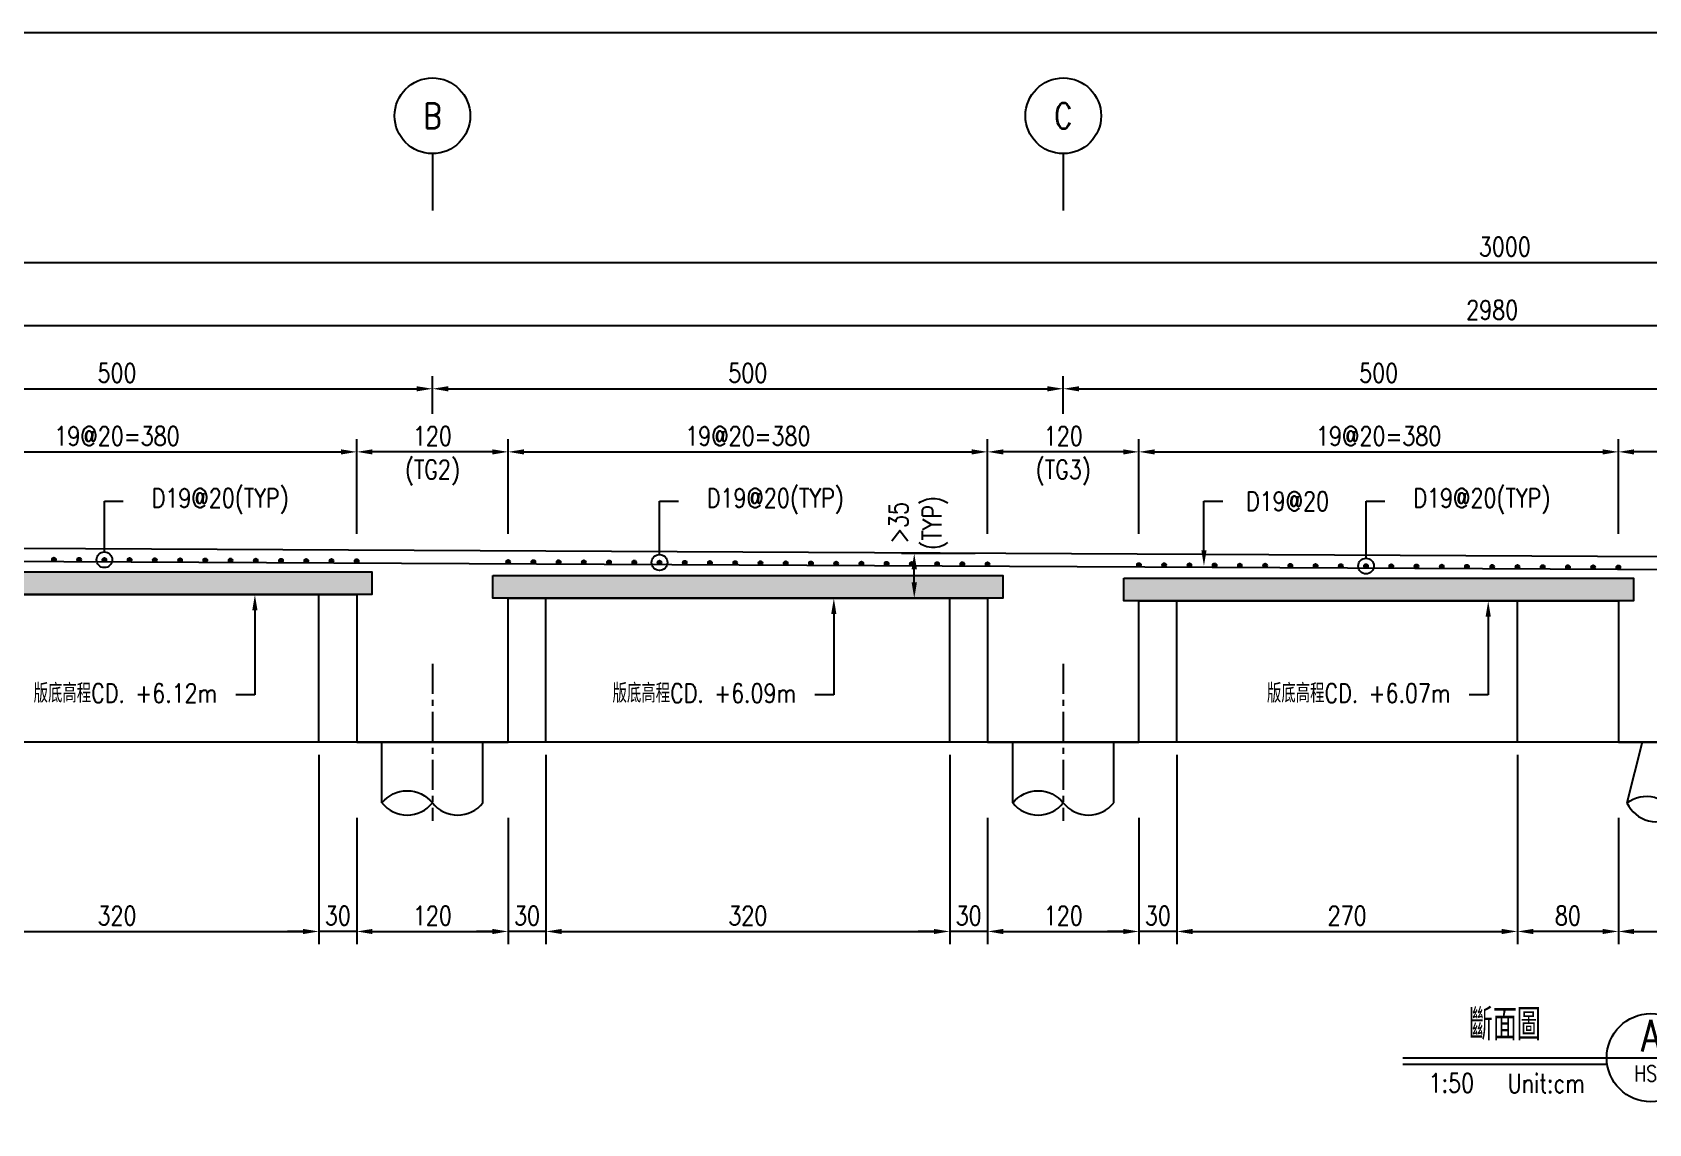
# Model space of a CAD drawing. Extents: x -791 to 13121, y -31587 to 2944.
# Drawn here: x 748 to 2029, y 1898 to 2762 of the extents above; entities that cross this region are included whole.
import ezdxf
from ezdxf import colors
from ezdxf.entities.mleader import LeaderData, LeaderLine
from ezdxf.enums import TextEntityAlignment as Align
from ezdxf.math import Vec2, Vec3

# ---------------------------------------------------------------- set-up
doc = ezdxf.new("R2010")
doc.units = 0
doc.header["$LTSCALE"] = 0.05
doc.linetypes.add('CENTER', pattern=[50.8, 31.75, -6.35, 6.35, -6.35])
doc.layers.get('0').update_dxf_attribs({"linetype": 'CONTINUOUS'})
doc.layers.get('Defpoints').update_dxf_attribs({"linetype": 'CONTINUOUS'})
for name, color, linetype in [('HB_0', 7, 'CONTINUOUS'), ('HB_DIM', 1, 'CONTINUOUS'), ('HB_ReBar', 3, 'CONTINUOUS'), ('HB_SYMBOLS', 7, 'CONTINUOUS'), ('HB_TXT_CTEXT', 2, 'CONTINUOUS'), ('底圖', 7, 'CONTINUOUS'), ('預鑄版_HATCH', 253, 'CONTINUOUS')]:
    doc.layers.add(name, color=color, linetype=linetype)
doc.styles.get("Standard").update_dxf_attribs({"font": 'ROMANS.shx', "width": 0.8, "bigfont": 'lchinap.shx'})
doc.dimstyles.new('50cm', dxfattribs={"dimscale": 5, "dimtxt": 3, "dimasz": 2.5, "dimexe": 2, "dimexo": 2, "dimgap": 1, "dimtad": 1, "dimdsep": 46, "dimtxsty": 'Standard', "dimcen": 0, "dimclrt": 2, "dimadec": 0, "dimazin": 0, "dimtfac": 1, "dimtix": 1, "dimtmove": 2, "dimatfit": 3, "dimfxl": 0, "dimtolj": 1, "dimtzin": 0, "dimarcsym": 0})

# ---------------------------------------------------------------- blocks, each defined once
blk = doc.blocks.new('gr_t')
at = {"layer": 'HB_SYMBOLS', "color": 4, "linetype": 'Continuous'}
blk.add_line((0, -6), (0, -15), dxfattribs=at)
blk.add_circle((0, 0), 6, dxfattribs=at)
at = {"layer": 'HB_SYMBOLS', "color": 4, "linetype": 'Continuous', "width": 0.8}
blk.add_attdef('A', text='', height=4.5, dxfattribs=at).set_placement((0, 0), align=Align.MIDDLE)
blk = doc.blocks.new('*D8')
at = {"layer": 'Defpoints', "color": 0}
for p in [(3395, 2530.1), (415, 2355.1), (3395, 2355.1)]:
    blk.add_point(p, dxfattribs=at)
at = {"layer": 'HB_DIM', "color": 0, "lineweight": -2}
for p, q in [((415, 2365.1), (415, 2540.1)), ((3395, 2365.1), (3395, 2540.1)), ((427.5, 2530.1), (3382.5, 2530.1))]:
    blk.add_line(p, q, dxfattribs=at)
at = {"layer": 'HB_DIM', "color": 0}
for points in [[(427.5, 2532.1), (427.5, 2528), (415, 2530.1)], [(3382.5, 2532.1), (3382.5, 2528), (3395, 2530.1)]]:
    blk.add_solid(points, dxfattribs=at)
at = {"layer": 'HB_DIM', "color": 2, "insert": (1905, 2542.6), "char_height": 15, "attachment_point": 5}
blk.add_mtext('\\A1;2980', dxfattribs=at)
blk = doc.blocks.new('*D10')
at = {"layer": 'Defpoints', "color": 0}
for p in [(1065, 2480.1), (565, 2450.1), (1065, 2450.1)]:
    blk.add_point(p, dxfattribs=at)
at = {"layer": 'HB_DIM', "color": 0, "lineweight": -2}
for p, q in [((565, 2460.1), (565, 2490.1)), ((1065, 2460.1), (1065, 2490.1)), ((577.5, 2480.1), (1052.5, 2480.1))]:
    blk.add_line(p, q, dxfattribs=at)
at = {"layer": 'HB_DIM', "color": 0}
for points in [[(577.5, 2482.1), (577.5, 2478), (565, 2480.1)], [(1052.5, 2482.1), (1052.5, 2478), (1065, 2480.1)]]:
    blk.add_solid(points, dxfattribs=at)
at = {"layer": 'HB_DIM', "color": 2, "insert": (815, 2492.6), "char_height": 15, "attachment_point": 5}
blk.add_mtext('\\A1;500', dxfattribs=at)
blk = doc.blocks.new('*D11')
at = {"layer": 'Defpoints', "color": 0}
for p in [(1565, 2480.1), (1065, 2450.1), (1565, 2450.1)]:
    blk.add_point(p, dxfattribs=at)
at = {"layer": 'HB_DIM', "color": 0, "lineweight": -2}
for p, q in [((1065, 2460.1), (1065, 2490.1)), ((1565, 2460.1), (1565, 2490.1)), ((1077.5, 2480.1), (1552.5, 2480.1))]:
    blk.add_line(p, q, dxfattribs=at)
at = {"layer": 'HB_DIM', "color": 0}
for points in [[(1077.5, 2482.1), (1077.5, 2478), (1065, 2480.1)], [(1552.5, 2482.1), (1552.5, 2478), (1565, 2480.1)]]:
    blk.add_solid(points, dxfattribs=at)
at = {"layer": 'HB_DIM', "color": 2, "insert": (1315, 2492.6), "char_height": 15, "attachment_point": 5}
blk.add_mtext('\\A1;500', dxfattribs=at)
blk = doc.blocks.new('*D12')
at = {"layer": 'Defpoints', "color": 0}
for p in [(2065, 2480.1), (1565, 2450.1), (2065, 2450.1)]:
    blk.add_point(p, dxfattribs=at)
at = {"layer": 'HB_DIM', "color": 0, "lineweight": -2}
for p, q in [((1565, 2460.1), (1565, 2490.1)), ((2065, 2460.1), (2065, 2490.1)), ((1577.5, 2480.1), (2052.5, 2480.1))]:
    blk.add_line(p, q, dxfattribs=at)
at = {"layer": 'HB_DIM', "color": 0}
for points in [[(1577.5, 2482.1), (1577.5, 2478), (1565, 2480.1)], [(2052.5, 2482.1), (2052.5, 2478), (2065, 2480.1)]]:
    blk.add_solid(points, dxfattribs=at)
at = {"layer": 'HB_DIM', "color": 2, "insert": (1815, 2492.6), "char_height": 15, "attachment_point": 5}
blk.add_mtext('\\A1;500', dxfattribs=at)
blk = doc.blocks.new('*D17')
at = {"layer": 'Defpoints', "color": 0}
for p in [(3415, 2580.1), (415, 2355.1), (3415, 2355.1)]:
    blk.add_point(p, dxfattribs=at)
at = {"layer": 'HB_DIM', "color": 0, "lineweight": -2}
for p, q in [((415, 2365.1), (415, 2590.1)), ((3415, 2365.1), (3415, 2590.1)), ((427.5, 2580.1), (3402.5, 2580.1))]:
    blk.add_line(p, q, dxfattribs=at)
at = {"layer": 'HB_DIM', "color": 0}
for points in [[(427.5, 2582.1), (427.5, 2578), (415, 2580.1)], [(3402.5, 2582.1), (3402.5, 2578), (3415, 2580.1)]]:
    blk.add_solid(points, dxfattribs=at)
at = {"layer": 'HB_DIM', "color": 2, "insert": (1915, 2592.6), "char_height": 15, "attachment_point": 5}
blk.add_mtext('\\A1;3000', dxfattribs=at)
blk = doc.blocks.new('*D19')
at = {"layer": 'Defpoints', "color": 0}
for p in [(1005, 2150.1), (1125, 2150.1), (1125, 2050.1)]:
    blk.add_point(p, dxfattribs=at)
at = {"layer": 'HB_DIM', "color": 0, "lineweight": -2}
for p, q in [((1005, 2140.1), (1005, 2040.1)), ((1125, 2140.1), (1125, 2040.1)), ((1017.5, 2050.1), (1112.5, 2050.1))]:
    blk.add_line(p, q, dxfattribs=at)
at = {"layer": 'HB_DIM', "color": 0}
for points in [[(1017.5, 2052.1), (1017.5, 2048), (1005, 2050.1)], [(1112.5, 2052.1), (1112.5, 2048), (1125, 2050.1)]]:
    blk.add_solid(points, dxfattribs=at)
at = {"layer": 'HB_DIM', "color": 2, "insert": (1065, 2062.6), "char_height": 15, "attachment_point": 5}
blk.add_mtext('\\A1;120', dxfattribs=at)
blk = doc.blocks.new('*D20')
at = {"layer": 'Defpoints', "color": 0}
for p in [(1505, 2150.1), (1625, 2150.1), (1625, 2050.1)]:
    blk.add_point(p, dxfattribs=at)
at = {"layer": 'HB_DIM', "color": 0, "lineweight": -2}
for p, q in [((1505, 2140.1), (1505, 2040.1)), ((1625, 2140.1), (1625, 2040.1)), ((1517.5, 2050.1), (1612.5, 2050.1))]:
    blk.add_line(p, q, dxfattribs=at)
at = {"layer": 'HB_DIM', "color": 0}
for points in [[(1517.5, 2052.1), (1517.5, 2048), (1505, 2050.1)], [(1612.5, 2052.1), (1612.5, 2048), (1625, 2050.1)]]:
    blk.add_solid(points, dxfattribs=at)
at = {"layer": 'HB_DIM', "color": 2, "insert": (1565, 2062.6), "char_height": 15, "attachment_point": 5}
blk.add_mtext('\\A1;120', dxfattribs=at)
blk = doc.blocks.new('*D21')
at = {"layer": 'Defpoints', "color": 0}
for p in [(2005, 2150.1), (2125, 2150.1), (2125, 2050.1)]:
    blk.add_point(p, dxfattribs=at)
at = {"layer": 'HB_DIM', "color": 0, "lineweight": -2}
for p, q in [((2005, 2140.1), (2005, 2040.1)), ((2125, 2140.1), (2125, 2040.1)), ((2017.5, 2050.1), (2112.5, 2050.1))]:
    blk.add_line(p, q, dxfattribs=at)
at = {"layer": 'HB_DIM', "color": 0}
for points in [[(2017.5, 2052.1), (2017.5, 2048), (2005, 2050.1)], [(2112.5, 2052.1), (2112.5, 2048), (2125, 2050.1)]]:
    blk.add_solid(points, dxfattribs=at)
at = {"layer": 'HB_DIM', "color": 2, "insert": (2065, 2062.6), "char_height": 15, "attachment_point": 5}
blk.add_mtext('\\A1;120', dxfattribs=at)
blk = doc.blocks.new('*D27')
at = {"layer": 'Defpoints', "color": 0}
for p in [(975, 2200.1), (1005, 2150.1), (975, 2050.1)]:
    blk.add_point(p, dxfattribs=at)
at = {"layer": 'HB_DIM', "color": 0, "lineweight": -2}
for p, q in [((975, 2190.1), (975, 2040.1)), ((1005, 2140.1), (1005, 2040.1)), ((962.5, 2050.1), (950, 2050.1)), ((1005, 2050.1), (975, 2050.1)), ((1017.5, 2050.1), (1030, 2050.1))]:
    blk.add_line(p, q, dxfattribs=at)
at = {"layer": 'HB_DIM', "color": 0}
for points in [[(962.5, 2052.1), (962.5, 2048), (975, 2050.1)], [(1017.5, 2052.1), (1017.5, 2048), (1005, 2050.1)]]:
    blk.add_solid(points, dxfattribs=at)
at = {"layer": 'HB_DIM', "color": 2, "insert": (990, 2062.6), "char_height": 15, "attachment_point": 5}
blk.add_mtext('\\A1;30', dxfattribs=at)
blk = doc.blocks.new('*D28')
at = {"layer": 'Defpoints', "color": 0}
for p in [(1155, 2200.1), (1125, 2150.1), (1125, 2050.1)]:
    blk.add_point(p, dxfattribs=at)
at = {"layer": 'HB_DIM', "color": 0, "lineweight": -2}
for p, q in [((1155, 2190.1), (1155, 2040.1)), ((1125, 2140.1), (1125, 2040.1)), ((1112.5, 2050.1), (1100, 2050.1)), ((1155, 2050.1), (1125, 2050.1)), ((1167.5, 2050.1), (1180, 2050.1))]:
    blk.add_line(p, q, dxfattribs=at)
at = {"layer": 'HB_DIM', "color": 0}
for points in [[(1112.5, 2052.1), (1112.5, 2048), (1125, 2050.1)], [(1167.5, 2052.1), (1167.5, 2048), (1155, 2050.1)]]:
    blk.add_solid(points, dxfattribs=at)
at = {"layer": 'HB_DIM', "color": 2, "insert": (1140, 2062.6), "char_height": 15, "attachment_point": 5}
blk.add_mtext('\\A1;30', dxfattribs=at)
blk = doc.blocks.new('*D30')
at = {"layer": 'Defpoints', "color": 0}
for p in [(1475, 2200.1), (1505, 2150.1), (1475, 2050.1)]:
    blk.add_point(p, dxfattribs=at)
at = {"layer": 'HB_DIM', "color": 0, "lineweight": -2}
for p, q in [((1475, 2190.1), (1475, 2040.1)), ((1505, 2140.1), (1505, 2040.1)), ((1462.5, 2050.1), (1450, 2050.1)), ((1505, 2050.1), (1475, 2050.1)), ((1517.5, 2050.1), (1530, 2050.1))]:
    blk.add_line(p, q, dxfattribs=at)
at = {"layer": 'HB_DIM', "color": 0}
for points in [[(1462.5, 2052.1), (1462.5, 2048), (1475, 2050.1)], [(1517.5, 2052.1), (1517.5, 2048), (1505, 2050.1)]]:
    blk.add_solid(points, dxfattribs=at)
at = {"layer": 'HB_DIM', "color": 2, "insert": (1490, 2062.6), "char_height": 15, "attachment_point": 5}
blk.add_mtext('\\A1;30', dxfattribs=at)
blk = doc.blocks.new('*D31')
at = {"layer": 'Defpoints', "color": 0}
for p in [(1655, 2200.1), (1625, 2150.1), (1625, 2050.1)]:
    blk.add_point(p, dxfattribs=at)
at = {"layer": 'HB_DIM', "color": 0, "lineweight": -2}
for p, q in [((1655, 2190.1), (1655, 2040.1)), ((1625, 2140.1), (1625, 2040.1)), ((1612.5, 2050.1), (1600, 2050.1)), ((1655, 2050.1), (1625, 2050.1)), ((1667.5, 2050.1), (1680, 2050.1))]:
    blk.add_line(p, q, dxfattribs=at)
at = {"layer": 'HB_DIM', "color": 0}
for points in [[(1612.5, 2052.1), (1612.5, 2048), (1625, 2050.1)], [(1667.5, 2052.1), (1667.5, 2048), (1655, 2050.1)]]:
    blk.add_solid(points, dxfattribs=at)
at = {"layer": 'HB_DIM', "color": 2, "insert": (1640, 2062.6), "char_height": 15, "attachment_point": 5}
blk.add_mtext('\\A1;30', dxfattribs=at)
blk = doc.blocks.new('*D32')
at = {"layer": 'Defpoints', "color": 0}
for p in [(1925, 2200.1), (2005, 2150.1), (1925, 2050.1)]:
    blk.add_point(p, dxfattribs=at)
at = {"layer": 'HB_DIM', "color": 0, "lineweight": -2}
for p, q in [((1925, 2190.1), (1925, 2040.1)), ((2005, 2140.1), (2005, 2040.1)), ((1992.5, 2050.1), (1937.5, 2050.1))]:
    blk.add_line(p, q, dxfattribs=at)
at = {"layer": 'HB_DIM', "color": 0}
for points in [[(1937.5, 2052.1), (1937.5, 2048), (1925, 2050.1)], [(1992.5, 2052.1), (1992.5, 2048), (2005, 2050.1)]]:
    blk.add_solid(points, dxfattribs=at)
at = {"layer": 'HB_DIM', "color": 2, "insert": (1965, 2062.6), "char_height": 15, "attachment_point": 5}
blk.add_mtext('\\A1;80', dxfattribs=at)
blk = doc.blocks.new('*D36')
at = {"layer": 'Defpoints', "color": 0}
for p in [(655, 2200.1), (975, 2200.1), (975, 2050.1)]:
    blk.add_point(p, dxfattribs=at)
at = {"layer": 'HB_DIM', "color": 0, "lineweight": -2}
for p, q in [((655, 2190.1), (655, 2040.1)), ((975, 2190.1), (975, 2040.1)), ((667.5, 2050.1), (962.5, 2050.1))]:
    blk.add_line(p, q, dxfattribs=at)
at = {"layer": 'HB_DIM', "color": 0}
for points in [[(667.5, 2052.1), (667.5, 2048), (655, 2050.1)], [(962.5, 2052.1), (962.5, 2048), (975, 2050.1)]]:
    blk.add_solid(points, dxfattribs=at)
at = {"layer": 'HB_DIM', "color": 2, "insert": (815, 2062.6), "char_height": 15, "attachment_point": 5}
blk.add_mtext('\\A1;320', dxfattribs=at)
blk = doc.blocks.new('*D37')
at = {"layer": 'Defpoints', "color": 0}
for p in [(1155, 2200.1), (1475, 2200.1), (1475, 2050.1)]:
    blk.add_point(p, dxfattribs=at)
at = {"layer": 'HB_DIM', "color": 0, "lineweight": -2}
for p, q in [((1155, 2190.1), (1155, 2040.1)), ((1475, 2190.1), (1475, 2040.1)), ((1167.5, 2050.1), (1462.5, 2050.1))]:
    blk.add_line(p, q, dxfattribs=at)
at = {"layer": 'HB_DIM', "color": 0}
for points in [[(1167.5, 2052.1), (1167.5, 2048), (1155, 2050.1)], [(1462.5, 2052.1), (1462.5, 2048), (1475, 2050.1)]]:
    blk.add_solid(points, dxfattribs=at)
at = {"layer": 'HB_DIM', "color": 2, "insert": (1315, 2062.6), "char_height": 15, "attachment_point": 5}
blk.add_mtext('\\A1;320', dxfattribs=at)
blk = doc.blocks.new('*D38')
at = {"layer": 'Defpoints', "color": 0}
for p in [(1655, 2200.1), (1925, 2200.1), (1925, 2050.1)]:
    blk.add_point(p, dxfattribs=at)
at = {"layer": 'HB_DIM', "color": 0, "lineweight": -2}
for p, q in [((1655, 2190.1), (1655, 2040.1)), ((1925, 2190.1), (1925, 2040.1)), ((1667.5, 2050.1), (1912.5, 2050.1))]:
    blk.add_line(p, q, dxfattribs=at)
at = {"layer": 'HB_DIM', "color": 0}
for points in [[(1667.5, 2052.1), (1667.5, 2048), (1655, 2050.1)], [(1912.5, 2052.1), (1912.5, 2048), (1925, 2050.1)]]:
    blk.add_solid(points, dxfattribs=at)
at = {"layer": 'HB_DIM', "color": 2, "insert": (1790, 2062.6), "char_height": 15, "attachment_point": 5}
blk.add_mtext('\\A1;270', dxfattribs=at)
blk = doc.blocks.new('CA')
at = {"layer": 'HB_SYMBOLS', "color": 3, "linetype": 'Continuous'}
blk.add_line((0, 0), (14, 0), dxfattribs=at)
at = {"layer": 'HB_SYMBOLS', "color": 4, "linetype": 'Continuous'}
blk.add_circle((7, 0), 7, dxfattribs=at)
at = {"layer": 'HB_SYMBOLS', "color": 3, "linetype": 'Continuous', "width": 0.8}
blk.add_attdef('A', text='', height=5, dxfattribs=at).set_placement((7, 3.5), align=Align.MIDDLE)
at = {"layer": 'HB_SYMBOLS', "color": 1, "linetype": 'Continuous', "width": 0.8}
blk.add_attdef('HB2002', text='', height=2.5, dxfattribs=at).set_placement((7, -2.5), align=Align.MIDDLE)
blk = doc.blocks.new('ReBarPoint')
at = {"layer": 'HB_0'}
h = blk.add_hatch(color=0, dxfattribs=at)
h.dxf.hatch_style = 1
edge = h.paths.add_edge_path()
edge.add_arc((0, 0), 1.5, 0, 360)
at = {"layer": 'HB_ReBar', "color": 0}
blk.add_circle((0, 0), 1.5, dxfattribs=at)
blk = doc.blocks.new('*D48')
at = {"layer": 'Defpoints', "color": 0}
for p in [(1005, 2430.1), (625, 2355.1), (1005, 2355.1)]:
    blk.add_point(p, dxfattribs=at)
at = {"layer": 'HB_DIM', "color": 0, "lineweight": -2}
for p, q in [((625, 2365.1), (625, 2440.1)), ((1005, 2365.1), (1005, 2440.1)), ((637.5, 2430.1), (992.5, 2430.1))]:
    blk.add_line(p, q, dxfattribs=at)
at = {"layer": 'HB_DIM', "color": 0}
for points in [[(637.5, 2432.1), (637.5, 2428), (625, 2430.1)], [(992.5, 2432.1), (992.5, 2428), (1005, 2430.1)]]:
    blk.add_solid(points, dxfattribs=at)
at = {"layer": 'HB_DIM', "color": 2, "insert": (815, 2442.6), "char_height": 15, "attachment_point": 5}
blk.add_mtext('\\A1;19@20=380', dxfattribs=at)
blk = doc.blocks.new('*D49')
at = {"layer": 'Defpoints', "color": 0}
for p in [(1505, 2430.1), (1125, 2355.1), (1505, 2355.1)]:
    blk.add_point(p, dxfattribs=at)
at = {"layer": 'HB_DIM', "color": 0, "lineweight": -2}
for p, q in [((1125, 2365.1), (1125, 2440.1)), ((1505, 2365.1), (1505, 2440.1)), ((1137.5, 2430.1), (1492.5, 2430.1))]:
    blk.add_line(p, q, dxfattribs=at)
at = {"layer": 'HB_DIM', "color": 0}
for points in [[(1137.5, 2432.1), (1137.5, 2428), (1125, 2430.1)], [(1492.5, 2432.1), (1492.5, 2428), (1505, 2430.1)]]:
    blk.add_solid(points, dxfattribs=at)
at = {"layer": 'HB_DIM', "color": 2, "insert": (1315, 2442.6), "char_height": 15, "attachment_point": 5}
blk.add_mtext('\\A1;19@20=380', dxfattribs=at)
blk = doc.blocks.new('*D50')
at = {"layer": 'Defpoints', "color": 0}
for p in [(2005, 2430.1), (1625, 2355.1), (2005, 2355.1)]:
    blk.add_point(p, dxfattribs=at)
at = {"layer": 'HB_DIM', "color": 0, "lineweight": -2}
for p, q in [((1625, 2365.1), (1625, 2440.1)), ((2005, 2365.1), (2005, 2440.1)), ((1637.5, 2430.1), (1992.5, 2430.1))]:
    blk.add_line(p, q, dxfattribs=at)
at = {"layer": 'HB_DIM', "color": 0}
for points in [[(1637.5, 2432.1), (1637.5, 2428), (1625, 2430.1)], [(1992.5, 2432.1), (1992.5, 2428), (2005, 2430.1)]]:
    blk.add_solid(points, dxfattribs=at)
at = {"layer": 'HB_DIM', "color": 2, "insert": (1815, 2442.6), "char_height": 15, "attachment_point": 5}
blk.add_mtext('\\A1;19@20=380', dxfattribs=at)
blk = doc.blocks.new('_DotBlank')
at = {"color": 0, "linetype": 'ByBlock', "lineweight": -2}
blk.add_line((-0.5, 0), (-1, 0), dxfattribs=at)
blk.add_circle((0, 0), 0.5, dxfattribs=at)
blk = doc.blocks.new('*D126')
at = {"layer": 'Defpoints', "color": 0}
for p in [(1446.9, 2349.6), (1505.2, 2349.6), (1505, 2314.1)]:
    blk.add_point(p, dxfattribs=at)
at = {"layer": 'HB_DIM', "color": 0, "lineweight": -2}
for p, q in [((1495.2, 2349.6), (1436.9, 2349.6)), ((1446.9, 2326.6), (1446.9, 2337.1)), ((1495, 2314.1), (1436.9, 2314.1))]:
    blk.add_line(p, q, dxfattribs=at)
at = {"layer": 'HB_DIM', "color": 0}
for points in [[(1444.8, 2337.1), (1449, 2337.1), (1446.9, 2349.6)], [(1444.8, 2326.6), (1449, 2326.6), (1446.9, 2314.1)]]:
    blk.add_solid(points, dxfattribs=at)
at = {"layer": 'HB_DIM', "color": 2, "char_height": 15, "attachment_point": 5, "rotation": 90}
for s, insert in [('\\A1;>35', (1434.4, 2373.9)), ('\\A1;(TYP)', (1463.4, 2373.9))]:
    blk.add_mtext(s, dxfattribs=dict(at, insert=insert))
blk = doc.blocks.new('*D754')
at = {"layer": 'Defpoints', "color": 0}
for p in [(1005, 2430.1), (1005, 2355.1), (1125, 2355.1)]:
    blk.add_point(p, dxfattribs=at)
at = {"layer": 'HB_DIM', "color": 0, "lineweight": -2}
for p, q in [((1005, 2365.1), (1005, 2440.1)), ((1125, 2365.1), (1125, 2440.1)), ((1112.5, 2430.1), (1017.5, 2430.1))]:
    blk.add_line(p, q, dxfattribs=at)
at = {"layer": 'HB_DIM', "color": 0}
for points in [[(1017.5, 2432.1), (1017.5, 2428), (1005, 2430.1)], [(1112.5, 2432.1), (1112.5, 2428), (1125, 2430.1)]]:
    blk.add_solid(points, dxfattribs=at)
at = {"layer": 'HB_DIM', "color": 2, "char_height": 15, "attachment_point": 5}
for s, insert in [('\\A1;120', (1065, 2442.6)), ('\\A1;(TG2)', (1065, 2413.6))]:
    blk.add_mtext(s, dxfattribs=dict(at, insert=insert))
blk = doc.blocks.new('*D755')
at = {"layer": 'Defpoints', "color": 0}
for p in [(1505, 2430.1), (1505, 2355.1), (1625, 2355.1)]:
    blk.add_point(p, dxfattribs=at)
at = {"layer": 'HB_DIM', "color": 0, "lineweight": -2}
for p, q in [((1505, 2365.1), (1505, 2440.1)), ((1625, 2365.1), (1625, 2440.1)), ((1612.5, 2430.1), (1517.5, 2430.1))]:
    blk.add_line(p, q, dxfattribs=at)
at = {"layer": 'HB_DIM', "color": 0}
for points in [[(1517.5, 2432.1), (1517.5, 2428), (1505, 2430.1)], [(1612.5, 2432.1), (1612.5, 2428), (1625, 2430.1)]]:
    blk.add_solid(points, dxfattribs=at)
at = {"layer": 'HB_DIM', "color": 2, "char_height": 15, "attachment_point": 5}
for s, insert in [('\\A1;120', (1565, 2442.6)), ('\\A1;(TG3)', (1565, 2413.6))]:
    blk.add_mtext(s, dxfattribs=dict(at, insert=insert))
blk = doc.blocks.new('*D756')
at = {"layer": 'Defpoints', "color": 0}
for p in [(2005, 2430.1), (2005, 2355.1), (2125, 2355.1)]:
    blk.add_point(p, dxfattribs=at)
at = {"layer": 'HB_DIM', "color": 0, "lineweight": -2}
for p, q in [((2005, 2365.1), (2005, 2440.1)), ((2125, 2365.1), (2125, 2440.1)), ((2112.5, 2430.1), (2017.5, 2430.1))]:
    blk.add_line(p, q, dxfattribs=at)
at = {"layer": 'HB_DIM', "color": 0}
for points in [[(2017.5, 2432.1), (2017.5, 2428), (2005, 2430.1)], [(2112.5, 2432.1), (2112.5, 2428), (2125, 2430.1)]]:
    blk.add_solid(points, dxfattribs=at)
at = {"layer": 'HB_DIM', "color": 2, "char_height": 15, "attachment_point": 5}
for s, insert in [('\\A1;120', (2065, 2442.6)), ('\\A1;(TG4)', (2065, 2413.6))]:
    blk.add_mtext(s, dxfattribs=dict(at, insert=insert))
blk = doc.blocks.new('80cm直樁')
at = {"layer": 'HB_0', "linetype": 'Continuous'}
for p, q in [((-40, -48.1), (-40, 0)), ((40, -48.1), (40, 0))]:
    blk.add_line(p, q, dxfattribs=at)
for points in [[(-40, -48.1, -0.48), (0, -48.1, 0.48), (40, -48.1, 0.48)], [(-40, -48.1, 0.48), (0, -48.1, 0.48)]]:
    blk.add_lwpolyline(points, format="xyb", dxfattribs=at)
at = {"layer": 'HB_DIM', "color": 1, "linetype": 'CENTER', "ltscale": 15}
blk.add_line((0, 62.2), (0, -62.2), dxfattribs=at)
blk = doc.blocks.new('80cm斜樁側面')
at = {"layer": 'HB_0', "linetype": 'Continuous'}
for points in [[(-41.2, 0), (-53.2, -48.1)], [(24.4, -67.5), (41.2, 0)]]:
    blk.add_lwpolyline(points, dxfattribs=at)
at = {"layer": 'HB_0'}
blk.add_lwpolyline([(53.2, -48.1), (41.2, 0)], dxfattribs=at)
at = {"layer": 'HB_0', "linetype": 'Continuous'}
for points in [[(-53.2, -48.1, -0.48), (-14.4, -57.8, 0.48), (24.4, -67.5, 0.48)], [(-53.2, -48.1, 0.48), (-14.4, -57.8, 0.48)], [(25.6, -62.6, 0.340232), (53.2, -48.1)]]:
    blk.add_lwpolyline(points, format="xyb", dxfattribs=at)
at = {"layer": 'HB_DIM', "color": 1, "linetype": 'CENTER', "ltscale": 15}
for p, q in [((14.2, 57), (-16.8, -67.3)), ((-14.2, 57), (16.8, -67.3))]:
    blk.add_line(p, q, dxfattribs=at)

msp = doc.modelspace()

# ---------------------------------------------------------------- hatches: boundary and pattern name
at = {"layer": '預鑄版_HATCH', "linetype": 'Continuous'}
h = msp.add_hatch(color=256, dxfattribs=at)
h.dxf.hatch_style = 2
h.paths.add_polyline_path([(613, 2335.055), (1017, 2335.055), (1017, 2317.055), (613, 2317.055)])
h = msp.add_hatch(color=256, dxfattribs=at)
h.dxf.hatch_style = 2
h.paths.add_polyline_path([(1113, 2332.054), (1517, 2332.054), (1517, 2314.054), (1113, 2314.054)])
h = msp.add_hatch(color=256, dxfattribs=at)
h.dxf.hatch_style = 2
h.paths.add_polyline_path([(1613, 2330.054), (2017, 2330.054), (2017, 2312.054), (1613, 2312.054)])

# ---------------------------------------------------------------- linework, layer by layer
at = {"layer": 'Defpoints', "color": 217}
msp.add_lwpolyline([(3945, 445), (2947.5, 445), (2947.5, 0), (0, 0), (0, 2762.5), (3945, 2762.5)], close=True, dxfattribs=at)
at = {"layer": 'HB_0', "color": 252}
for p, q in [((975, 2200.055), (975, 2317.055)), ((1155, 2200.055), (1155, 2314.054)), ((1475, 2200.055), (1475, 2314.054)), ((1655, 2200.055), (1655, 2312.054)), ((1925, 2200.055), (1925, 2312.054))]:
    msp.add_line(p, q, dxfattribs=at)
at = {"layer": 'HB_0', "color": 4}
msp.add_lwpolyline([(625, 2317.055), (1005, 2317.055), (1005, 2200.055), (1125, 2200.055), (1125, 2314.054), (1505, 2314.054), (1505, 2200.055), (1625, 2200.055), (1625, 2312.054), (2005, 2312.054), (2005, 2200.055), (2125, 2200.055), (2125, 2309.054), (2505, 2309.054), (2505, 2200.055), (2625, 2200.055), (2625, 2307.054), (3005, 2307.054), (3005, 2200.055), (3125, 2200.055), (3125, 2305.055), (3395, 2305.055), (3395, 2340.155), (425.05, 2355.005, 0.41567878)], format="xyb", dxfattribs=at)
at = {"layer": 'HB_0', "color": 7, "linetype": 'Continuous'}
for points in [[(613, 2335.055), (1017, 2335.055), (1017, 2317.055), (613, 2317.055)], [(1113, 2332.054), (1517, 2332.054), (1517, 2314.054), (1113, 2314.054)], [(1613, 2330.054), (2017, 2330.054), (2017, 2312.054), (1613, 2312.054)]]:
    msp.add_lwpolyline(points, close=True, dxfattribs=at)
at = {"layer": 'HB_0'}
msp.add_lwpolyline([(3395, 2305.055), (3395, 2200.055), (415, 2200.055), (415, 2280.055)], dxfattribs=at)
at = {"layer": 'HB_ReBar'}
msp.add_line((425, 2345.005), (3385, 2330.205), dxfattribs=at)
at = {"layer": 'HB_TXT_CTEXT', "color": 3, "linetype": 'Continuous'}
msp.add_line((1834.241, 1950.055), (1995.759, 1950.055), dxfattribs=at)
at = {"layer": 'HB_TXT_CTEXT', "color": 1, "linetype": 'Continuous'}
msp.add_line((1834.241, 1945.055), (1996.118, 1945.055), dxfattribs=at)

# ---------------------------------------------------------------- block references
at = {"layer": 'HB_0'}
for name, p in [('80cm直樁', (1065, 2200.055)), ('80cm直樁', (1565, 2200.055)), ('80cm斜樁側面', (2065, 2200.055))]:
    msp.add_blockref(name, p, dxfattribs=at)
at = {"layer": 'HB_ReBar'}
for p in [(765, 2344.805), (785, 2344.705), (805, 2344.605), (825, 2344.505), (845, 2344.405), (865, 2344.305), (885, 2344.205), (905, 2344.105), (925, 2344.005), (945, 2343.905), (965, 2343.805), (985, 2343.705), (1005, 2343.605), (1125, 2343.005), (1145, 2342.905), (1165, 2342.805), (1185, 2342.705), (1205, 2342.605), (1225, 2342.505), (1245, 2342.405), (1265, 2342.305), (1285, 2342.205), (1305, 2342.105), (1325, 2342.005), (1345, 2341.905), (1365, 2341.805), (1385, 2341.705), (1405, 2341.605), (1425, 2341.505), (1445, 2341.405), (1465, 2341.305), (1485, 2341.205), (1505, 2341.105), (1625, 2340.505), (1645, 2340.405), (1665, 2340.305), (1685, 2340.205), (1705, 2340.105), (1725, 2340.005), (1745, 2339.905), (1765, 2339.805), (1785, 2339.705), (1805, 2339.605), (1825, 2339.505), (1845, 2339.405), (1865, 2339.305), (1885, 2339.205), (1905, 2339.105), (1925, 2339.005), (1945, 2338.905), (1965, 2338.805), (1985, 2338.705), (2005, 2338.605)]:
    msp.add_blockref('ReBarPoint', p, dxfattribs=at)
at = {"layer": 'HB_TXT_CTEXT', "linetype": 'Continuous'}
ref = msp.add_blockref('CA', (1995.759, 1950.055), dxfattribs=dict(at, xscale=4.99999875465619, yscale=4.99999875465619, zscale=4.99999875465619))
ref.add_attrib('HB2002', 'HS-031、HS-041、HS-051', dxfattribs={"layer": 'HB_SYMBOLS', "color": 1, "linetype": 'Continuous', "height": 12.5, "width": 0.8}).set_placement((2109.438, 1937.555), align=Align.MIDDLE)
ref.add_attrib('A', 'A', dxfattribs={"layer": 'HB_SYMBOLS', "color": 3, "linetype": 'Continuous', "height": 25, "width": 0.8}).set_placement((2030.759, 1967.555), align=Align.MIDDLE)
at = {"layer": '底圖'}
ref = msp.add_blockref('gr_t', (1065, 2696.371), dxfattribs=dict(at, xscale=5, yscale=5, zscale=5))
ref.add_attrib('A', 'B', dxfattribs={"layer": 'HB_SYMBOLS', "color": 4, "linetype": 'Continuous', "height": 20, "width": 0.8}).set_placement((1065, 2696.371), align=Align.MIDDLE)
ref = msp.add_blockref('gr_t', (1565, 2696.371), dxfattribs=dict(at, xscale=5, yscale=5, zscale=5))
ref.add_attrib('A', 'C', dxfattribs={"layer": 'HB_SYMBOLS', "color": 4, "linetype": 'Continuous', "height": 20, "width": 0.8}).set_placement((1565, 2696.371), align=Align.MIDDLE)

# ---------------------------------------------------------------- texts
at = {"layer": 'HB_0', "color": 2, "linetype": 'Continuous', "width": 0.8}
for s, p in [('1:50', (1872.618, 1930.055)), ('Unit:cm', (1947.672, 1930.055))]:
    msp.add_text(s, height=15, dxfattribs=at).set_placement(p, align=Align.MIDDLE)
at = {"layer": 'HB_TXT_CTEXT', "color": 3, "linetype": 'Continuous', "width": 0.8}
msp.add_text('斷面圖', height=25.0001, dxfattribs=at).set_placement((1915, 1977.555), align=Align.MIDDLE)

# ---------------------------------------------------------------- dimensions: what is measured, and where the dimension line sits
at = {"layer": 'HB_DIM'}
for base, p1, p2, picture, middle in [((3415, 2580.055), (415, 2355.055), (3415, 2355.055), '*D17', (1915, 2592.555)), ((3395, 2530.055), (415, 2355.055), (3395, 2355.055), '*D8', (1905, 2542.555)), ((1065, 2480.055), (565, 2450.055), (1065, 2450.055), '*D10', (815, 2492.555)), ((1565, 2480.055), (1065, 2450.055), (1565, 2450.055), '*D11', (1315, 2492.555)), ((2065, 2480.055), (1565, 2450.055), (2065, 2450.055), '*D12', (1815, 2492.555)), ((975, 2050.055), (655, 2200.055), (975, 2200.055), '*D36', (815, 2062.555)), ((975, 2050.055), (1005, 2150.055), (975, 2200.055), '*D27', (990, 2062.555)), ((1125, 2050.055), (1155, 2200.055), (1125, 2150.055), '*D28', (1140, 2062.555)), ((1475, 2050.055), (1155, 2200.055), (1475, 2200.055), '*D37', (1315, 2062.555)), ((1475, 2050.055), (1505, 2150.055), (1475, 2200.055), '*D30', (1490, 2062.555)), ((1625, 2050.055), (1655, 2200.055), (1625, 2150.055), '*D31', (1640, 2062.555)), ((1925, 2050.055), (1655, 2200.055), (1925, 2200.055), '*D38', (1790, 2062.555)), ((1925, 2050.055), (2005, 2150.055), (1925, 2200.055), '*D32', (1965, 2062.555)), ((1125, 2050.055), (1005, 2150.055), (1125, 2150.055), '*D19', (1065, 2062.555)), ((1625, 2050.055), (1505, 2150.055), (1625, 2150.055), '*D20', (1565, 2062.555)), ((2125, 2050.055), (2005, 2150.055), (2125, 2150.055), '*D21', (2065, 2062.555))]:
    dim = msp.add_linear_dim(base=base, p1=p1, p2=p2, dimstyle='50cm', dxfattribs=at)
    dim.commit()
    dim.dimension.update_dxf_attribs({"geometry": picture, "text_midpoint": middle})
for base, p1, p2, picture, middle in [((1005, 2430.055), (625, 2355.055), (1005, 2355.055), '*D48', (815, 2442.555)), ((1505, 2430.055), (1125, 2355.055), (1505, 2355.055), '*D49', (1315, 2442.555)), ((2005, 2430.055), (1625, 2355.055), (2005, 2355.055), '*D50', (1815, 2442.555))]:
    dim = msp.add_linear_dim(base=base, p1=p1, p2=p2, text='19@20=<>', dimstyle='50cm', dxfattribs=at)
    dim.commit()
    dim.dimension.update_dxf_attribs({"geometry": picture, "text_midpoint": middle})
for base, p1, p2, text, picture, middle in [((1005, 2430.055), (1125, 2355.055), (1005, 2355.055), '<>\\X(TG2)', '*D754', (1065, 2430.055)), ((1505, 2430.055), (1625, 2355.055), (1505, 2355.055), '<>\\X(TG3)', '*D755', (1565, 2430.055)), ((2005, 2430.055), (2125, 2355.055), (2005, 2355.055), '<>\\X(TG4)', '*D756', (2065, 2430.055))]:
    dim = msp.add_linear_dim(base=base, p1=p1, p2=p2, angle=180, text=text, dimstyle='50cm', dxfattribs=at)
    dim.commit()
    dim.dimension.update_dxf_attribs({"geometry": picture, "text_midpoint": middle})
dim = msp.add_linear_dim(base=(1446.927, 2349.604), p1=(1505, 2314.054), p2=(1505.178, 2349.604), angle=90, text='>35\\X(TYP)', dimstyle='50cm', dxfattribs=at)
dim.commit()
dim.dimension.update_dxf_attribs({"geometry": '*D126', "text_midpoint": (1446.927, 2373.913), "dimtype": 160})

# ---------------------------------------------------------------- leaders
ml = msp.add_multileader_mtext('Standard', dxfattribs=at)
ml.set_content('D19@20(TYP)', color=2)
ml.set_leader_properties(color=1)
ml.set_arrow_properties(name='DOTBLANK')
ml.build(insert=Vec2(0, 0))
ml.multileader.update_dxf_attribs({"dogleg_length": 3, "arrow_head_size": 12.5, "scale": 5})
ctx = ml.context
ctx.base_point, ctx.scale, ctx.char_height, ctx.arrow_head_size, ctx.landing_gap_size, ctx.plane_origin = Vec3(820, 2390.998), 5, 15, 12.5, 15, Vec3(805, 2339.605)
ctx.text_align_type = 2
notes = []
notes.append((ctx, [(0, (1, 1, 0), (805, 2390.998), (1, 0), 15, [(0, [(805, 2344.605)], 0, [])])]))
ctx.mtext.insert, ctx.mtext.alignment, ctx.mtext.flow_direction = Vec3(951, 2400.998), 3, 5
ml = msp.add_multileader_mtext('Standard', dxfattribs=at)
ml.set_content('D19@20(TYP)', color=2)
ml.set_leader_properties(color=1)
ml.set_arrow_properties(name='DOTBLANK')
ml.build(insert=Vec2(0, 0))
ml.multileader.update_dxf_attribs({"dogleg_length": 3, "arrow_head_size": 12.5, "scale": 5})
ctx = ml.context
ctx.base_point, ctx.scale, ctx.char_height, ctx.arrow_head_size, ctx.landing_gap_size, ctx.plane_origin = Vec3(1260, 2390.998), 5, 15, 12.5, 15, Vec3(1245, 2339.605)
ctx.text_align_type = 2
notes.append((ctx, [(0, (1, 1, 0), (1245, 2390.998), (1, 0), 15, [(0, [(1245, 2342.405)], 0, [])])]))
ctx.mtext.insert, ctx.mtext.alignment, ctx.mtext.flow_direction = Vec3(1391, 2400.998), 3, 5
ml = msp.add_multileader_mtext('Standard', dxfattribs=at)
ml.set_content('D19@20', color=2)
ml.set_leader_properties(color=1)
ml.build(insert=Vec2(0, 0))
ml.multileader.update_dxf_attribs({"dogleg_length": 3, "arrow_head_size": 12.5, "scale": 5})
ctx = ml.context
ctx.base_point, ctx.scale, ctx.char_height, ctx.arrow_head_size, ctx.landing_gap_size, ctx.plane_origin = Vec3(1691.516, 2390.998), 5, 15, 12.5, 15, Vec3(1676.516, 2339.605)
ctx.text_align_type = 2
notes.append((ctx, [(0, (1, 1, 0), (1676.516, 2390.998), (1, 0), 15, [(0, [(1676.516, 2339.605)], 0, [])])]))
ctx.mtext.insert, ctx.mtext.alignment, ctx.mtext.flow_direction = Vec3(1775.659, 2398.498), 3, 5
ml = msp.add_multileader_mtext('Standard', dxfattribs=at)
ml.set_content('D19@20(TYP)', color=2)
ml.set_leader_properties(color=1)
ml.set_arrow_properties(name='DOTBLANK')
ml.build(insert=Vec2(0, 0))
ml.multileader.update_dxf_attribs({"dogleg_length": 3, "arrow_head_size": 12.5, "scale": 5})
ctx = ml.context
ctx.base_point, ctx.scale, ctx.char_height, ctx.arrow_head_size, ctx.landing_gap_size, ctx.plane_origin = Vec3(1820, 2390.998), 5, 15, 12.5, 15, Vec3(1805, 2339.605)
ctx.text_align_type = 2
notes.append((ctx, [(0, (1, 1, 0), (1805, 2390.998), (1, 0), 15, [(0, [(1805, 2339.605)], 0, [])])]))
ctx.mtext.insert, ctx.mtext.alignment, ctx.mtext.flow_direction = Vec3(1951, 2400.998), 3, 5
ml = msp.add_multileader_mtext('Standard', dxfattribs=at)
ml.set_content('版底高程CD. +6.12m', color=2)
ml.set_leader_properties(color=1)
ml.build(insert=Vec2(0, 0))
ml.multileader.update_dxf_attribs({"dogleg_length": 3, "arrow_head_size": 12.5, "scale": 5})
ctx = ml.context
ctx.base_point, ctx.scale, ctx.char_height, ctx.arrow_head_size, ctx.landing_gap_size, ctx.plane_origin = Vec3(685.358, 2237.486), 5, 15, 12.5, 15, Vec3(924.287, 2317.055)
ctx.text_align_type = 2
notes.append((ctx, [(0, (1, 1, 0), (924.287, 2237.486), (-1, 0), 15, [(0, [(924.287, 2317.055)], 0, [])])]))
ctx.mtext.insert, ctx.mtext.alignment, ctx.mtext.flow_direction = Vec3(894.287, 2246.392), 3, 5
ml = msp.add_multileader_mtext('Standard', dxfattribs=at)
ml.set_content('版底高程CD. +6.09m', color=2)
ml.set_leader_properties(color=1)
ml.build(insert=Vec2(0, 0))
ml.multileader.update_dxf_attribs({"dogleg_length": 3, "arrow_head_size": 12.5, "scale": 5})
ctx = ml.context
ctx.base_point, ctx.scale, ctx.char_height, ctx.arrow_head_size, ctx.landing_gap_size, ctx.plane_origin = Vec3(1144.223, 2237.486), 5, 15, 12.5, 15, Vec3(1383.152, 2317.055)
ctx.text_align_type = 2
notes.append((ctx, [(0, (1, 1, 0), (1383.152, 2237.486), (-1, 0), 15, [(0, [(1383.152, 2314.054)], 0, [])])]))
ctx.mtext.insert, ctx.mtext.alignment, ctx.mtext.flow_direction = Vec3(1353.152, 2246.392), 3, 5
ml = msp.add_multileader_mtext('Standard', dxfattribs=at)
ml.set_content('版底高程CD. +6.07m', color=2)
ml.set_leader_properties(color=1)
ml.build(insert=Vec2(0, 0))
ml.multileader.update_dxf_attribs({"dogleg_length": 3, "arrow_head_size": 12.5, "scale": 5})
ctx = ml.context
ctx.base_point, ctx.scale, ctx.char_height, ctx.arrow_head_size, ctx.landing_gap_size, ctx.plane_origin = Vec3(1662.897, 2237.486), 5, 15, 12.5, 15, Vec3(1901.826, 2317.055)
ctx.text_align_type = 2
notes.append((ctx, [(0, (1, 1, 0), (1901.826, 2237.486), (-1, 0), 15, [(0, [(1901.826, 2312.054)], 0, [])])]))
ctx.mtext.insert, ctx.mtext.alignment, ctx.mtext.flow_direction = Vec3(1871.826, 2246.392), 3, 5
for ctx, leaders in notes:
    for number, flags, end, landing, length, lines in leaders:
        leader = LeaderData()
        leader.index, (leader.has_last_leader_line, leader.has_dogleg_vector, leader.attachment_direction) = number, flags
        leader.last_leader_point, leader.dogleg_vector, leader.dogleg_length = Vec3(end), Vec3(landing), length
        for number, points, colour, breaks in lines:
            line = LeaderLine()
            line.index, line.vertices, line.color, line.breaks = number, Vec3.list(points), colors.encode_raw_color(colour), breaks
            leader.lines.append(line)
        ctx.leaders.append(leader)

doc.saveas('drawing.dxf')
